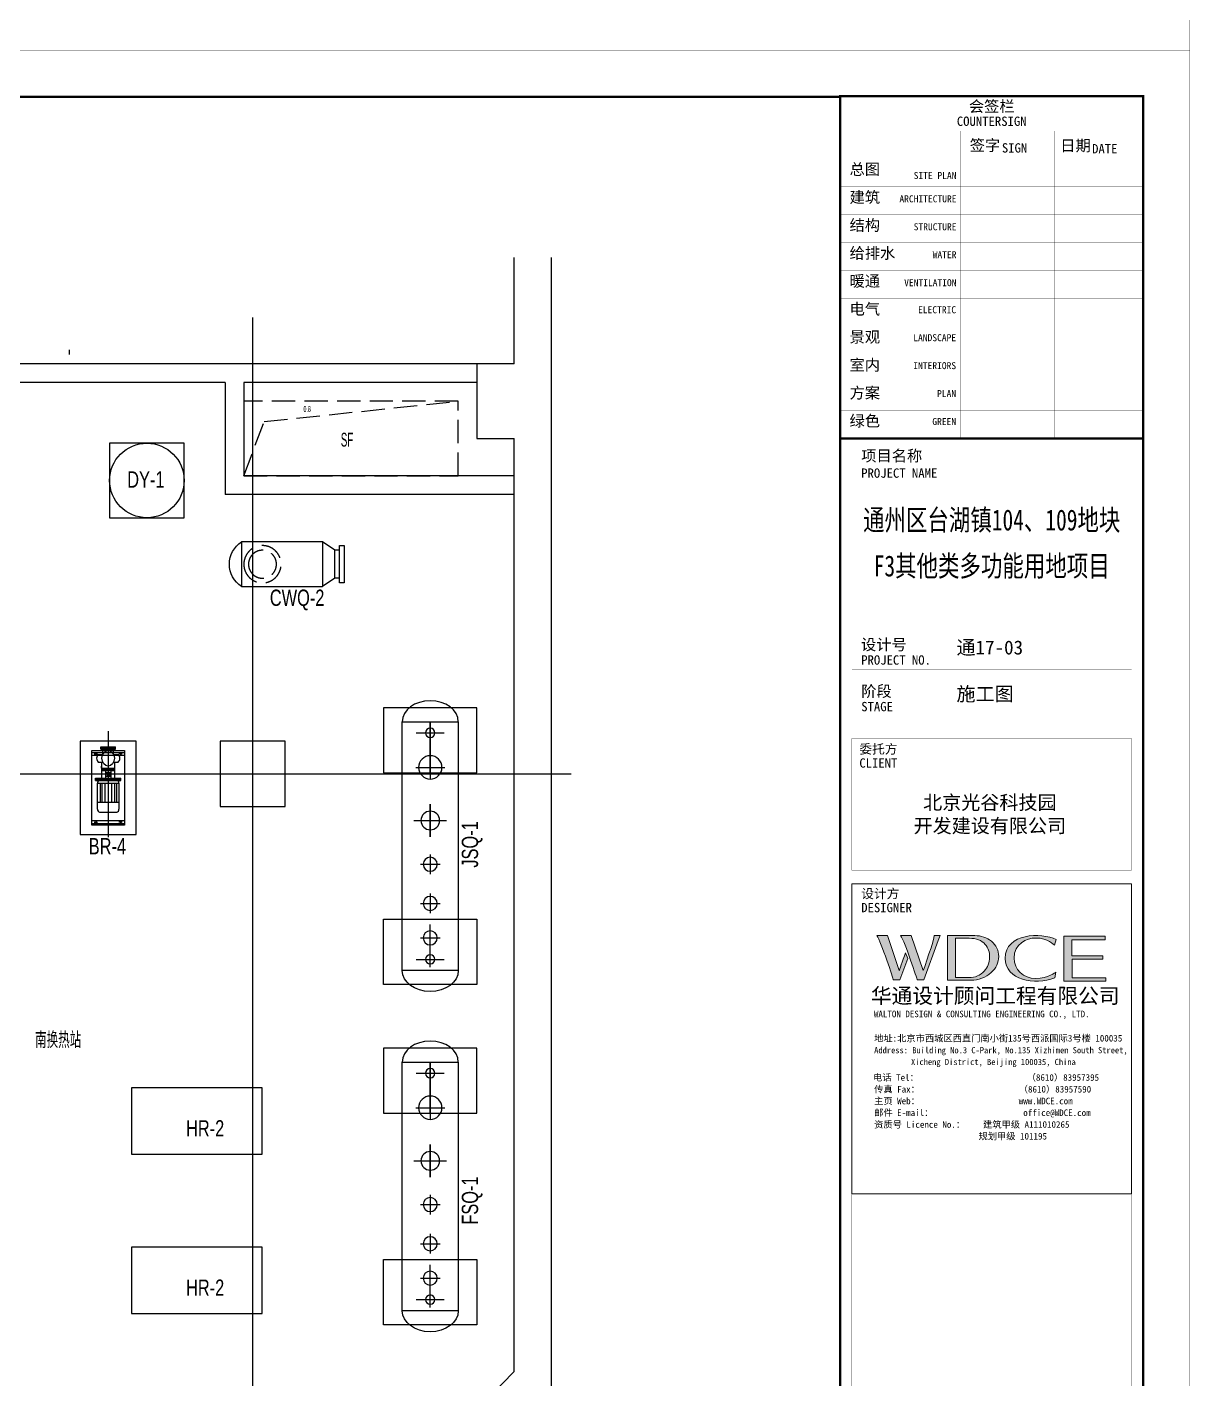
# Model space of a CAD drawing. Extents: x -253824 to 107923, y -224968 to 180578.
# Drawn here: x -182197 to -169721, y -13529 to 979 of the extents above; entities that cross this region are included whole.
import ezdxf
from ezdxf.enums import TextEntityAlignment as Align

# ---------------------------------------------------------------- set-up
doc = ezdxf.new("R2010")
doc.units = 0
doc.header["$LTSCALE"] = 1000
doc.header["$MEASUREMENT"] = 0
doc.linetypes.add('CENTER', pattern=[2, 1.25, -0.25, 0.25, -0.25])
doc.linetypes.add('DASH', pattern=[0.35, 0.25, -0.1])
doc.layers.get('0').update_dxf_attribs({"linetype": 'CONTINUOUS'})
doc.layers.get('Defpoints').update_dxf_attribs({"linetype": 'CONTINUOUS'})
for name, color, linetype in [('02-TEXT_房间', 7, 'CONTINUOUS'), ('A-TECH_结构', 21, 'CONTINUOUS'), ('A_STR-砌块墙', 121, 'CONTINUOUS'), ('A_STR-砼墙', 51, 'CONTINUOUS'), ('A_STR-砼柱', 51, 'CONTINUOUS'), ('AC_CNSB', 4, 'CONTINUOUS'), ('ACS_COM', 7, 'CONTINUOUS'), ('ACS_COM_BZ', 3, 'CONTINUOUS'), ('DEVICE', 2, 'CONTINUOUS'), ('DOOR_FIRE', 220, 'CONTINUOUS'), ('DOTE', 1, 'CONTINUOUS'), ('WALL', 9, 'CONTINUOUS'), ('改造', 7, 'CONTINUOUS')]:
    doc.layers.add(name, color=color, linetype=linetype)
doc.layers.add('04-不打印_辅助线', color=165, linetype='CONTINUOUS', plot=False)
doc.styles.add('_TCH_SPACE', font='ros.shx', dxfattribs={"width": 0.75, "height": 5, "bigfont": 'jd.shx'})
doc.styles.add('HZF', font='ros.shx', dxfattribs={"width": 0.75, "bigfont": 'jd.shx'})
doc.styles.add('图签信息$0$hwxh', font='STXIHEI.TTF')
doc.styles.add('图签信息$0$华文细黑', font='STXIHEI.TTF', dxfattribs={"height": 10})

# ---------------------------------------------------------------- blocks, each defined once
blk = doc.blocks.new('图框-A1')
for points, const_width in [([(0, 0), (841, 0), (841, 594), (0, 594)], 0.05), ([(766, 584), (25, 584), (25, 10), (766, 10)], 0.5)]:
    blk.add_lwpolyline(points, close=True, dxfattribs=dict(const_width=const_width))
blk = doc.blocks.new('图签信息$0$logo2')
h = blk.add_hatch(color=7)
h.paths.add_polyline_path([(19.02, -7.36), (15.84, -7.36), (15.84, -3.97), (18.97, -3.97), (18.97, -4.24), (16.46, -4.24), (16.46, -5.45), (18.81, -5.45), (18.81, -5.69), (16.47, -5.69), (16.47, -7.12), (19.02, -7.12)])
edge = h.paths.add_edge_path()
edge.add_spline(control_points=[(15.26, -4.21), (15.26, -4.21), (15.13, -4.65), (15.13, -4.65), (15.13, -4.65), (14.62, -4.1), (13.73, -4.1), (13.04, -4.1), (12.07, -4.54), (12.08, -5.62), (12.08, -6.49), (12.77, -7.16), (13.73, -7.17), (14.66, -7.17), (15.23, -6.68), (15.23, -6.68), (15.23, -6.68), (15.16, -7.11), (15.16, -7.11), (13.63, -7.7), (11.42, -7.29), (11.41, -5.64), (11.4, -3.72), (14.16, -3.66), (15.26, -4.21)], knot_values=[0, 0, 0, 0, 1, 1, 1, 2, 2, 2, 3, 3, 3, 4, 4, 4, 5, 5, 5, 6, 6, 6, 7, 7, 7, 8, 8, 8, 8], degree=3, periodic=0)
edge = h.paths.add_edge_path(flags=16)
edge.add_spline(control_points=[(10.23, -5.57), (10.23, -5.16), (10.12, -4.83), (9.9, -4.58), (9.63, -4.27), (9.23, -4.12), (8.69, -4.12), (8.69, -4.12), (7.64, -4.12), (7.64, -4.12), (7.64, -4.12), (7.64, -7.1), (7.64, -7.1), (7.64, -7.1), (8.66, -7.1), (8.66, -7.1), (9.13, -7.1), (9.52, -6.93), (9.82, -6.6), (10.09, -6.31), (10.23, -5.96), (10.23, -5.57)], knot_values=[0, 0, 0, 0, 1, 1, 1, 2, 2, 2, 3, 3, 3, 4, 4, 4, 5, 5, 5, 6, 6, 6, 7, 7, 7, 7], degree=3, periodic=0)
edge = h.paths.add_edge_path()
edge.add_spline(control_points=[(10.92, -5.51), (10.92, -5.96), (10.72, -6.37), (10.34, -6.72), (9.92, -7.1), (9.41, -7.29), (8.82, -7.29), (8.82, -7.29), (7.03, -7.29), (7.03, -7.29), (7.03, -7.29), (7.03, -3.92), (7.03, -3.92), (7.03, -3.92), (9.1, -3.92), (9.1, -3.92), (9.59, -3.92), (10.01, -4.06), (10.36, -4.34), (10.73, -4.64), (10.92, -5.03), (10.92, -5.51)], knot_values=[0, 0, 0, 0, 1, 1, 1, 2, 2, 2, 3, 3, 3, 4, 4, 4, 5, 5, 5, 6, 6, 6, 7, 7, 7, 7], degree=3, periodic=0)
at = {"lineweight": 0}
blk.add_lwpolyline([(19.02, -7.36), (15.84, -7.36), (15.84, -3.97), (18.97, -3.97), (18.97, -4.24), (16.46, -4.24), (16.46, -5.45), (18.81, -5.45), (18.81, -5.69), (16.47, -5.69), (16.47, -7.12), (19.02, -7.12), (19.02, -7.36)], dxfattribs=at)
for points, knots in [([(10.92, -5.51), (10.92, -5.96), (10.72, -6.37), (10.34, -6.72), (9.92, -7.1), (9.41, -7.29), (8.82, -7.29), (8.82, -7.29), (7.03, -7.29), (7.03, -7.29), (7.03, -7.29), (7.03, -3.92), (7.03, -3.92), (7.03, -3.92), (9.1, -3.92), (9.1, -3.92), (9.59, -3.92), (10.01, -4.06), (10.36, -4.34), (10.73, -4.64), (10.92, -5.03), (10.92, -5.51)], [0, 0, 0, 0, 1, 1, 1, 2, 2, 2, 3, 3, 3, 4, 4, 4, 5, 5, 5, 6, 6, 6, 7, 7, 7, 7]), ([(15.26, -4.21), (15.26, -4.21), (15.13, -4.65), (15.13, -4.65), (15.13, -4.65), (14.62, -4.1), (13.73, -4.1), (13.04, -4.1), (12.07, -4.54), (12.08, -5.62), (12.08, -6.49), (12.77, -7.16), (13.73, -7.17), (14.66, -7.17), (15.23, -6.68), (15.23, -6.68), (15.23, -6.68), (15.16, -7.11), (15.16, -7.11), (13.63, -7.7), (11.42, -7.29), (11.41, -5.64), (11.4, -3.72), (14.16, -3.66), (15.26, -4.21)], [0, 0, 0, 0, 1, 1, 1, 2, 2, 2, 3, 3, 3, 4, 4, 4, 5, 5, 5, 6, 6, 6, 7, 7, 7, 8, 8, 8, 8]), ([(10.23, -5.57), (10.23, -5.16), (10.12, -4.83), (9.9, -4.58), (9.63, -4.27), (9.23, -4.12), (8.69, -4.12), (8.69, -4.12), (7.64, -4.12), (7.64, -4.12), (7.64, -4.12), (7.64, -7.1), (7.64, -7.1), (7.64, -7.1), (8.66, -7.1), (8.66, -7.1), (9.13, -7.1), (9.52, -6.93), (9.82, -6.6), (10.09, -6.31), (10.23, -5.96), (10.23, -5.57)], [0, 0, 0, 0, 1, 1, 1, 2, 2, 2, 3, 3, 3, 4, 4, 4, 5, 5, 5, 6, 6, 6, 7, 7, 7, 7])]:
    blk.add_open_spline(points, degree=3, knots=knots, dxfattribs=at)
blk = doc.blocks.new('图签信息$0$logo1')
h = blk.add_hatch(color=8)
edge = h.paths.add_edge_path()
edge.add_spline(control_points=[(3.86, -5.21), (3.63, -5.88), (3.39, -6.56), (3.39, -6.56), (3.39, -6.56), (2.5, -3.91), (2.5, -3.91), (2.5, -3.91), (1.8, -3.91), (1.69, -3.91), (2.02, -4.39), (2.95, -7.27), (2.95, -7.27), (2.95, -7.27), (3.44, -7.27), (3.44, -7.27), (3.44, -7.27), (4.03, -5.66), (4.03, -5.66), (4.03, -5.66), (3.86, -5.21), (3.86, -5.21)], knot_values=[0, 0, 0, 0, 1, 1, 1, 2, 2, 2, 3, 3, 3, 4, 4, 4, 5, 5, 5, 6, 6, 6, 7, 7, 7, 7], degree=3, periodic=0)
h = blk.add_hatch(color=7)
edge = h.paths.add_edge_path()
edge.add_spline(control_points=[(6.04, -3.91), (6.09, -4.1), (5.2, -6.56), (5.2, -6.56), (5.2, -6.56), (4.3, -3.91), (4.3, -3.91), (4.3, -3.91), (3.6, -3.91), (3.49, -3.91), (3.82, -4.39), (4.75, -7.27), (4.75, -7.27), (4.75, -7.27), (5.24, -7.27), (5.24, -7.27), (5.24, -7.27), (6.33, -4.3), (6.33, -4.3), (6.33, -4.3), (6.48, -3.91), (6.48, -3.91), (6.48, -3.91), (6.21, -3.91), (6.04, -3.91)], knot_values=[0, 0, 0, 0, 1, 1, 1, 2, 2, 2, 3, 3, 3, 4, 4, 4, 5, 5, 5, 6, 6, 6, 7, 7, 7, 8, 8, 8, 8], degree=3, periodic=0)
at = {"color": 8, "lineweight": 0}
blk.add_open_spline([(3.86, -5.21), (3.63, -5.88), (3.39, -6.56), (3.39, -6.56), (3.39, -6.56), (2.5, -3.91), (2.5, -3.91), (2.5, -3.91), (1.8, -3.91), (1.69, -3.91), (2.02, -4.39), (2.95, -7.27), (2.95, -7.27), (2.95, -7.27), (3.44, -7.27), (3.44, -7.27), (3.44, -7.27), (4.03, -5.66), (4.03, -5.66), (4.03, -5.66), (3.86, -5.21), (3.86, -5.21)], degree=3, knots=[0, 0, 0, 0, 1, 1, 1, 2, 2, 2, 3, 3, 3, 4, 4, 4, 5, 5, 5, 6, 6, 6, 7, 7, 7, 7], dxfattribs=at)
at = {"lineweight": 0}
blk.add_open_spline([(6.04, -3.91), (6.09, -4.1), (5.2, -6.56), (5.2, -6.56), (5.2, -6.56), (4.3, -3.91), (4.3, -3.91), (4.3, -3.91), (3.6, -3.91), (3.49, -3.91), (3.82, -4.39), (4.75, -7.27), (4.75, -7.27), (4.75, -7.27), (5.24, -7.27), (5.24, -7.27), (5.24, -7.27), (6.33, -4.3), (6.33, -4.3), (6.33, -4.3), (6.48, -3.91), (6.48, -3.91), (6.48, -3.91), (6.21, -3.91), (6.04, -3.91)], degree=3, knots=[0, 0, 0, 0, 1, 1, 1, 2, 2, 2, 3, 3, 3, 4, 4, 4, 5, 5, 5, 6, 6, 6, 7, 7, 7, 8, 8, 8, 8], dxfattribs=at)
blk.add_blockref('图签信息$0$logo2', (0, 0))
blk = doc.blocks.new('图签信息$0$时间-logo')
at = {"layer": 'Defpoints', "lineweight": 0}
blk.add_lwpolyline([(0, -23.46), (-21.17, -23.46), (-21.17, 0), (0, 0), (0, -23.46)], dxfattribs=at)
blk.add_blockref('图签信息$0$logo1', (-20.97, 0))
at = {"style": '图签信息$0$hwxh'}
for s, height, p in [('华通设计顾问工程有限公司 ', 1.15, (-19.73, -9.05)), ('WALTON DESIGN & CONSULTING ENGINEERING CO., LTD.', 0.5, (-19.5, -10.1)), ('地址:北京市西城区西直门南小街135号西派国际3号楼 100035', 0.5, (-19.48, -11.94)), ('Address: Building No.3 C-Park, No.135 Xizhimen South Street, ', 0.47, (-19.48, -12.83)), ('Xicheng District, Beijing 100035, China ', 0.47, (-16.69, -13.72)), ('电话 Tel：                        （8610）83957395 ', 0.5, (-19.56, -14.91)), ('传真 Fax：                      （8610）83957590 ', 0.5, (-19.48, -15.8)), ('主页 Web：                      www.WDCE.com ', 0.5, (-19.48, -16.69)), ('邮件 E-mail：                    office@WDCE.com ', 0.5, (-19.48, -17.58)), ('资质号 Licence No.：    建筑甲级 A111010265 ', 0.5, (-19.48, -18.47)), ('   规划甲级 101195', 0.5, (-12.6, -19.36))]:
    blk.add_text(s, height=height, dxfattribs=at).set_placement(p)
blk = doc.blocks.new('图签信息')
at = {"const_width": 0.5}
for points in [[(-65, 574), (-65, 500.5), (0, 500.5), (0, 574)], [(-65, 0), (0, 0), (0, 500.5), (-65, 500.5)]]:
    blk.add_lwpolyline(points, close=True, dxfattribs=at)
at = {"const_width": 0.05}
for points in [[(-65, 566.5), (0, 566.5)], [(-39.14, 566.5), (-39.14, 500.5)], [(-19.1, 566.5), (-19.1, 500.5)], [(-65, 560.5), (0, 560.5)], [(-65, 554.5), (0, 554.5)], [(-65, 548.5), (0, 548.5)], [(-65, 542.5), (0, 542.5)], [(-65, 536.5), (0, 536.5)], [(-65, 530.5), (0, 530.5)], [(-65, 524.5), (0, 524.5)], [(-65, 518.5), (0, 518.5)], [(-65, 512.5), (0, 512.5)], [(-65, 512.5), (0, 512.5)], [(-65, 506.5), (0, 506.5)], [(-65, 500.5), (0, 500.5)], [(-62.5, 450.87), (-2.5, 450.87)], [(-62.5, 440.87), (-2.5, 440.87)], [(-2.5, 407.85), (-2.5, 436.12), (-62.5, 436.12), (-62.5, 407.85)], [(-62.5, 407.85), (-2.5, 407.85)], [(-62.5, 404.92), (-62.5, 227.83)], [(-62.5, 404.92), (-2.5, 404.92)], [(-62.5, 227.83), (-2.5, 227.83), (-2.5, 404.92)], [(-57.5, 338.36), (-7.5, 338.36)]]:
    blk.add_lwpolyline(points, dxfattribs=at)
at = {"ltscale": 0.001, "xscale": 2.834689937531525, "yscale": 2.834689937531525, "zscale": 2.834689937531525}
blk.add_blockref('图签信息$0$时间-logo', (-2.5, 404.92), dxfattribs=at)
at = {"style": '图签信息$0$华文细黑'}
for s, height, p in [('会签栏', 2.4, (-32.5, 573)), ('COUNTERSIGN', 2, (-32.5, 569.6))]:
    blk.add_text(s, height=height, dxfattribs=at).set_placement(p, align=Align.TOP_CENTER)
for s, height, p in [('签字', 2.4, (-37.22, 564.63)), ('SIGN', 2, (-30.32, 563.88)), ('日期', 2.4, (-17.79, 564.58)), ('DATE', 2, (-10.96, 563.7)), ('总图', 2.4, (-63, 559.5)), ('建筑', 2.4, (-63, 553.5)), ('结构', 2.4, (-63, 547.5)), ('给排水', 2.4, (-63, 541.5)), ('暖通', 2.4, (-63, 535.5)), ('电气', 2.4, (-63, 529.5)), ('景观', 2.4, (-63, 523.5)), ('室内', 2.4, (-63, 517.5)), ('方案', 2.4, (-63, 511.5)), ('绿色', 2.4, (-63, 505.5)), ('项目名称', 2.4, (-60.5, 498)), ('PROJECT NAME', 2, (-60.5, 494.08)), ('设计号', 2.4, (-60.54, 457.48)), ('PROJECT NO.', 2, (-60.5, 453.97)), ('阶段', 2.4, (-60.5, 447.47)), ('STAGE', 2, (-60.5, 443.97)), ('委托方', 2, (-60.9, 434.86)), ('CLIENT', 2, (-60.9, 431.86)), ('设计方', 2, (-60.5, 403.83)), ('DESIGNER', 2, (-60.5, 400.83))]:
    blk.add_text(s, height=height, dxfattribs=at).set_placement(p, align=Align.TOP_LEFT)
for s, p in [('SITE PLAN', (-40.06, 557.7)), ('ARCHITECTURE', (-40.06, 552.7)), ('STRUCTURE', (-40.06, 546.7)), ('WATER', (-40.06, 540.7)), ('VENTILATION', (-40.06, 534.7)), ('ELECTRIC', (-40.14, 528.89)), ('LANDSCAPE', (-40.14, 522.89)), ('INTERIORS', (-40.14, 516.89)), ('PLAN', (-40.14, 510.89)), ('GREEN', (-40.14, 504.89))]:
    blk.add_text(s, height=1.5, dxfattribs=at).set_placement(p, align=Align.TOP_RIGHT)
at = {"color": 4, "style": '图签信息$0$华文细黑', "width": 0.75}
for s, p in [('通州区台湖镇104、109地块', (-32.5, 480.78)), ('F3其他类多功能用地项目', (-32.5, 470.91))]:
    blk.add_text(s, height=4.5, dxfattribs=at).set_placement(p, align=Align.CENTER)
at = {"color": 4, "ltscale": 0.001, "char_height": 3, "width": 58.4895, "style": '图签信息$0$华文细黑'}
for s, insert, attachment_point in [('通17-03', (-40.06, 455.51), 4), ('施工图', (-40.06, 445.51), 4), ('北京光谷科技园\\P开发建设有限公司', (-32.9, 419.71), 5)]:
    blk.add_mtext(s, dxfattribs=dict(at, insert=insert, attachment_point=attachment_point))
blk = doc.blocks.new('图签-A1')
at = {"color": 2}
blk.add_blockref('图签信息', (0, 0), dxfattribs=at)
blk = doc.blocks.new('h2')
at = {"layer": 'A-TECH_结构', "linetype": 'DASH'}
blk.add_lwpolyline([(-95, 3200), (2205, 3200), (2205, 4000), (-95, 4000)], close=True, dxfattribs=at)
blk.add_lwpolyline([(-95, 3200), (123, 3781), (2205, 4000)], dxfattribs=at)
at = {"layer": 'A_STR-砌块墙'}
for p, q in [((-195, 4400), (-2845, 4400)), ((2405, 4400), (-195, 4400)), ((-295, 4200), (-2945, 4200)), ((-295, 4200), (-295, 3000)), ((-95, 4200), (-95, 3200)), ((2405, 4200), (-95, 4200)), ((2805, 3200), (-95, 3200)), ((2805, 3000), (-295, 3000))]:
    blk.add_line(p, q, dxfattribs=at)
at = {"layer": 'A_STR-砼墙', "linetype": 'Continuous'}
for p, q in [((2805, 4400), (2805, 5543)), ((3205, 4400), (3205, 5543)), ((2805, 3100), (2805, 3600)), ((3205, 3100), (3205, 3600)), ((2805, -6412), (2805, 3100)), ((3205, -6575), (3205, 3100)), ((-797, -10100), (2805, -6412))]:
    blk.add_line(p, q, dxfattribs=at)
at = {"layer": 'A_STR-砼柱'}
for p, q in [((2805, 4400), (2405, 4400)), ((2405, 4400), (2405, 3600)), ((3205, 3600), (3205, 4400)), ((2405, 3600), (2805, 3600)), ((350, 350), (-350, 350)), ((-350, 350), (-350, -350)), ((350, -350), (350, 350)), ((-350, -350), (350, -350))]:
    blk.add_line(p, q, dxfattribs=at)
at = {"layer": 'DOOR_FIRE'}
blk.add_line((-1970, 4550), (-1970, 4500), dxfattribs=at)
at = {"layer": 'DOTE'}
for p, q in [((0, -11139), (0, 4899)), ((-10424, 0), (3416, 0))]:
    blk.add_line(p, q, dxfattribs=at)
at = {"layer": '02-TEXT_房间', "linetype": 'DASH', "style": '_TCH_SPACE', "width": 0.529412}
blk.add_text('SF', height=148.8, dxfattribs=at).set_placement((945, 3512))
at = {"layer": '02-TEXT_房间', "color": 6, "style": '_TCH_SPACE', "width": 0.75}
blk.add_text('南换热站', height=173.6, dxfattribs=at).set_placement((-2334, -2942))
at = {"layer": '04-不打印_辅助线', "style": '_TCH_SPACE', "width": 0.529412}
blk.add_text('0.8', height=63.7, dxfattribs=at).set_placement((545, 3884))
blk = doc.blocks.new('FQS600')
at = {"layer": 'AC_CNSB', "ltscale": 0.001}
for p, q in [((2670, 600), (0, 600)), ((0, 600), (0, 0)), ((2670, 0), (2670, 600)), ((0, 0), (2670, 0))]:
    blk.add_line(p, q, dxfattribs=at)
at = {"layer": 'AC_CNSB', "ltscale": 0.001, "extrusion": (0, 0, -1)}
blk.add_ellipse((0, 300), major_axis=(0, 300), ratio=0.75, start_param=3.141593, end_param=6.283185, dxfattribs=at)
at = {"layer": 'AC_CNSB', "ltscale": 0.001}
blk.add_ellipse((2670, 300), major_axis=(0, 300), ratio=0.75, start_param=3.141593, end_param=6.283185, dxfattribs=at)
at = {"layer": 'ACS_COM'}
for p, q in [((120, 450), (120, 150)), ((490, 455), (490, 145)), ((1060, 475), (1060, 125)), ((2550, 450), (2550, 150)), ((0, 300), (620, 300)), ((545, 300), (0, 300)), ((203, 300), (26, 300)), ((1235, 300), (885, 300)), ((885, 300), (1235, 300)), ((1425, 300), (1635, 300)), ((1530, 405), (1530, 195)), ((1845, 300), (2055, 300)), ((1950, 405), (1950, 195)), ((2633, 300), (2176, 300)), ((2320, 405), (2320, 195))]:
    blk.add_line(p, q, dxfattribs=at)
at = {"layer": 'ACS_COM', "color": 8}
for points in [[(-150, 800), (550, 800), (550, -200), (-150, -200)], [(2820, 800), (2120, 800), (2120, -200), (2820, -200)]]:
    blk.add_lwpolyline(points, close=True, dxfattribs=at)
at = {"layer": 'ACS_COM'}
for centre, radius in [((120, 300), 50), ((490, 300), 125), ((1060, 300), 100), ((1530, 300), 75), ((1950, 300), 75), ((2320, 300), 75), ((2550, 300), 50)]:
    blk.add_circle(centre, radius, dxfattribs=at)
blk = doc.blocks.new('beng')
at = {"layer": 'DEVICE', "color": 7}
for p, q in [((65, -300), (65, 300)), ((65, 229), (105, 229)), ((85, 259), (85, 194)), ((105, -300), (105, 300)), ((455, -234), (455, 234)), ((512, -198), (512, 198)), ((789, -198), (789, 198)), ((1054, -300), (1054, 300)), ((1055, 229), (1095, 229)), ((1075, 259), (1075, 194)), ((1095, -300), (1095, 300)), ((0, -134), (0, 134)), ((294, -122), (294, 122)), ((310, -122), (310, 122)), ((326, -122), (326, 122)), ((326, 47), (439, 47)), ((358, -47), (358, 47)), ((358, 22), (408, 22)), ((408, -47), (408, 47)), ((512, 150), (789, 150)), ((512, 115), (789, 115)), ((512, 62), (789, 62)), ((85, -259), (85, -194)), ((326, -47), (439, -47)), ((358, -22), (408, -22)), ((512, -62), (789, -62)), ((512, -115), (789, -115)), ((512, -150), (789, -150)), ((1075, -259), (1075, -194)), ((65, -229), (105, -229)), ((1054, -229), (1095, -229))]:
    blk.add_line(p, q, dxfattribs=at)
at = {"layer": 'DEVICE', "color": 7, "linetype": 'CENTER', "ltscale": 500}
blk.add_line((-241, 0), (1293, 0), dxfattribs=at)
at = {"layer": 'DEVICE', "color": 7}
blk.add_lwpolyline([(40, 300), (1120, 300), (1120, -300), (40, -300)], close=True, dxfattribs=at)
for centre in [(85, 229), (1075, 229), (85, -229), (1075, -229)]:
    blk.add_circle(centre, 8.14, dxfattribs=at)
at = {"layer": 'WALL', "ltscale": 0.2}
for p, q in [((471, 234), (439, 234)), ((439, -234), (439, 234)), ((471, -234), (471, 234)), ((889, 198), (512, 198)), ((16, 134), (-16, 134)), ((-16, -134), (-16, 134)), ((16, -134), (16, 134)), ((89, 96), (16, 96)), ((95, 100), (95, 185)), ((205, 100), (205, 185)), ((439, 122), (205, 122)), ((296, 122), (264, 122)), ((471, -142), (471, 142)), ((930, -157), (930, 157)), ((16, -134), (-16, -134)), ((16, -134), (3, -134)), ((89, -96), (16, -96)), ((95, -185), (95, -100)), ((205, -185), (205, -100)), ((206, -122), (439, -122)), ((296, -122), (264, -122)), ((296, -122), (283, -122)), ((471, -234), (439, -234)), ((471, -234), (458, -234)), ((889, -198), (512, -198))]:
    blk.add_line(p, q, dxfattribs=at)
blk.add_circle((150, 0), 114, dxfattribs=at)
for centre, radius, start, end in [((150, 144), 68.9, 36.4877, 143.5123), ((512, 157), 40.7, 90, 180), ((889, 157), 40.7, 0, 90), ((150, -144), 68.9, 216.4877, 323.5123), ((512, -157), 40.7, 180, 270), ((889, -157), 40.7, 270, 0)]:
    blk.add_arc(centre, radius, start, end, dxfattribs=at)
blk = doc.blocks.new('CWQ')
for p, q in [((-239, 232), (-239, 1101)), ((-239, 1101), (239, 1101)), ((239, 1101), (239, 232)), ((-150, 100), (-239, 232)), ((-239, 232), (239, 232)), ((150, 100), (239, 232)), ((200, 50), (-200, 50)), ((200, 50), (-200, 50)), ((-150, 50), (-150, 100)), ((150, 100), (-150, 100)), ((150, 50), (150, 100))]:
    blk.add_line(p, q)
blk.add_lwpolyline([(-200, 50), (-200, 0), (200, 0), (200, 50)])
blk.add_lwpolyline([(-200, 50), (-200, 0), (200, 0), (200, 50)])
at = {"linetype": 'DASH'}
for radius in [200, 150]:
    blk.add_circle((0, 876), radius, dxfattribs=at)
blk.add_arc((0, 946), 285, 33.0026, 146.9974)

msp = doc.modelspace()

# ---------------------------------------------------------------- linework, layer by layer
at = {"layer": 'ACS_COM_BZ', "color": 8}
for points in [[(-181311, -4287), (-180511, -4287), (-180511, -3487), (-181311, -3487), (-181311, -4287)], [(-181626, -7686), (-181026, -7686), (-181026, -6686), (-181626, -6686), (-181626, -7686)]]:
    msp.add_lwpolyline(points, dxfattribs=at)
at = {"layer": 'ACS_COM_BZ'}
for points in [[(-181076, -11116), (-179676, -11116), (-179676, -10406), (-181076, -10406), (-181076, -11116)], [(-181076, -12826), (-179676, -12826), (-179676, -12116), (-181076, -12116), (-181076, -12826)]]:
    msp.add_lwpolyline(points, dxfattribs=at)
msp.add_circle((-180911, -3887), 400, dxfattribs=at)

# ---------------------------------------------------------------- block references
at = {"xscale": 50, "yscale": 50, "zscale": 50}
for name, p in [('图框-A1', (-211773, 731)), ('图框-A1', (-211773, -28969)), ('图签-A1', (-170223, -28462))]:
    msp.add_blockref(name, p, dxfattribs=at)
at = {"xscale": -1, "rotation": 90}
msp.add_blockref('CWQ', (-178795, -4786), dxfattribs=at)
at = {"xscale": 0.74, "yscale": 0.585, "rotation": 270}
msp.add_blockref('beng', (-181326, -6757), dxfattribs=at)
at = {"layer": 'ACS_COM_BZ'}
msp.add_blockref('h2', (-179776, -7036), dxfattribs=at)
at = {"layer": 'ACS_COM_BZ', "xscale": -1, "rotation": 90}
for p in [(-177571, -6476), (-177571, -10128)]:
    msp.add_blockref('FQS600', p, dxfattribs=at)

# ---------------------------------------------------------------- texts
at = {"layer": '改造', "color": 6, "style": 'HZF', "width": 0.75}
for s, p in [('DY-1', (-181122, -3964)), ('CWQ-2', (-179592, -5233)), ('BR-4', (-181535, -7899)), ('HR-2', (-180491, -10927)), ('HR-2', (-180491, -12637))]:
    msp.add_text(s, height=175, dxfattribs=at).set_placement(p)
for s, p in [('JSQ-1', (-177358, -8042)), ('FSQ-1', (-177358, -11873))]:
    msp.add_text(s, height=175, rotation=90, dxfattribs=at).set_placement(p)

doc.saveas('drawing.dxf')
